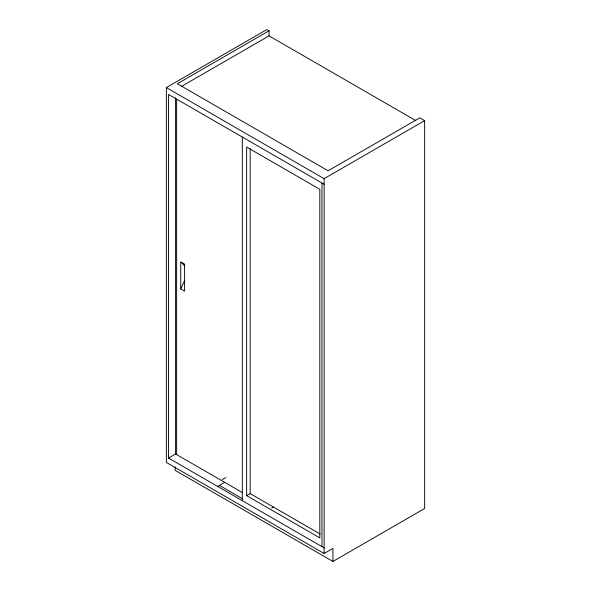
<?xml version="1.0" encoding="UTF-8"?>
<svg xmlns="http://www.w3.org/2000/svg" width="591" height="591" viewBox="0 0 591 591"><rect width="100%" height="100%" fill="white"/><g stroke="black" fill="none" stroke-linecap="round" stroke-linejoin="round"><path stroke-width="0.89" d="M184.643 280.341L180.72 288.896L184.599 291.134L184.599 264.147L180.72 261.909L180.72 288.896M269.045 30.806L177.352 83.745L328.108 170.784L419.809 117.845L424.641 120.638L424.641 508.511L332.947 561.45L332.947 548.418L324.127 553.508L166.359 462.421L166.359 87.579L266.873 29.55L269.045 30.806L269.045 35.866L415.82 120.601M181.341 86.508L269.045 35.866M166.359 87.579L324.127 178.667L424.641 120.638M324.127 184.281L168.531 94.449L168.531 458.069L175.586 453.999L242.207 492.458M222.312 479.567L225.836 477.535M217.636 486.415L224.691 482.345M246.639 495.65L319.812 537.899L319.812 189.297L246.639 147.056L246.639 495.65L250.17 493.618L320.167 534.035M271.697 508.083L273.463 507.063M219.394 485.396L242.495 498.73M168.531 458.069L324.127 547.901M332.947 561.45L175.172 470.362L175.172 466.883M181.238 262.256L184.643 265.935M324.127 178.667L324.127 553.508M321.955 183.025L321.955 546.645M250.17 148.703L250.17 493.618M242.325 137.053L242.325 500.673M176.635 99.288L176.635 454.597M175.586 97.759L175.586 453.999"/></g></svg>
